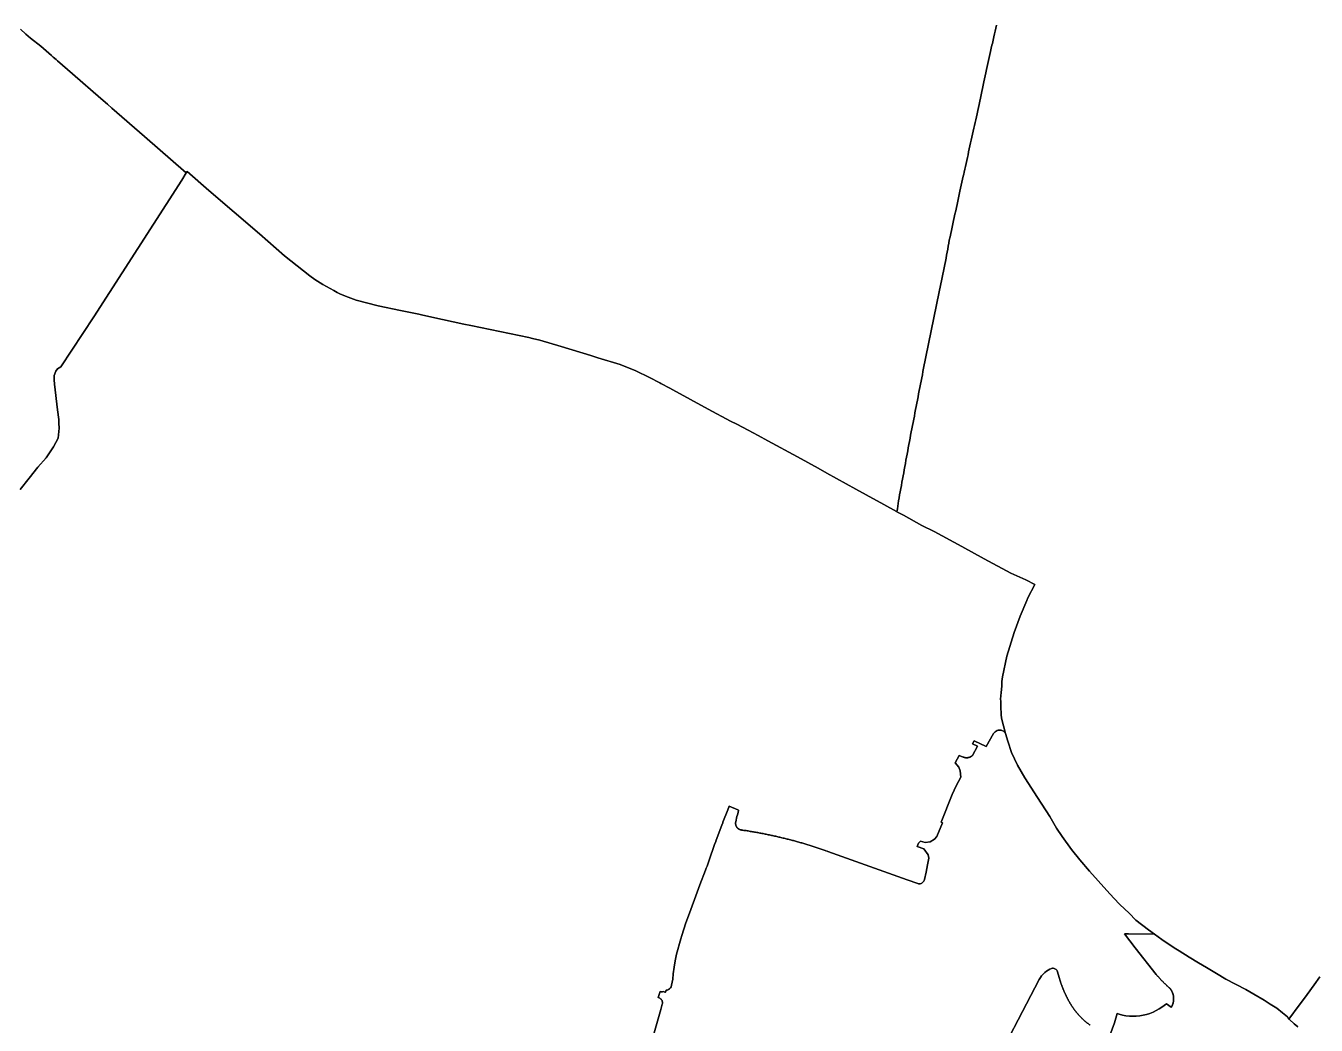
# Model space of a CAD drawing. Header units: inches. Extents: x 130170 to 284068, y 377793 to 804530.
# Drawn here: x 174744 to 178586, y 633396 to 636373 of the extents above; entities that cross this region are included whole.
import ezdxf

# ---------------------------------------------------------------- set-up
doc = ezdxf.new("R2010")
doc.units = ezdxf.units.IN
doc.header["$MEASUREMENT"] = 0
doc.layers.add('muni_il', color=7, linetype='Continuous')

msp = doc.modelspace()

# ---------------------------------------------------------------- linework, layer by layer
at = {"layer": 'muni_il'}
for points in [[(174727.7, 636362.2), (174744.3, 636347.7), (174757.6, 636336.1), (174788.1, 636311.9), (174788.4, 636311.6), (174820, 636284.2), (174825.2, 636279.7), (174833.9, 636272), (174838.2, 636268.4), (174883.3, 636229.3), (174967.7, 636155.8), (174986.7, 636139.2), (175000.3, 636127.3), (175097.3, 636042.7), (175221.6, 635934.3), (175208.2, 635913.3), (174946.4, 635505.9), (174848.4, 635357.1), (174838.5, 635351.4), (174832.8, 635344.2), (174828.2, 635331.6), (174828.2, 635318.6), (174829.1, 635305.1), (174838.2, 635228.6), (174841.7, 635200), (174842.3, 635189.5), (174843.3, 635174.3), (174839.9, 635144.9), (174826.1, 635119.1), (174804.5, 635086.3), (174780.1, 635058.4), (174753.8, 635025.8), (174726.6, 634992.2)], [(177634.3, 636374.1), (177632.4, 636365.6), (177630.4, 636357.1), (177628.5, 636348.6), (177626.6, 636340), (177625.6, 636335.3), (177624.3, 636330.2), (177623.1, 636325), (177622, 636319.8), (177620.8, 636314.7), (177618.8, 636305.6), (177616.8, 636296.5), (177614.8, 636287.5), (177612.8, 636278.4), (177610.8, 636269.3), (177608.9, 636260.2), (177606.9, 636251.2), (177604.9, 636242.1), (177602.9, 636233), (177600.9, 636223.9), (177598.9, 636214.9), (177596.8, 636205.3), (177594.7, 636195.7), (177592.7, 636186.2), (177590.6, 636176.6), (177588.6, 636167), (177586.5, 636157.5), (177584.4, 636147.9), (177582.4, 636138.6), (177580.4, 636129.4), (177578.4, 636120.1), (177576.4, 636110.8), (177574.4, 636101.5), (177572.5, 636093), (177570.7, 636084.5), (177568.8, 636076), (177566.9, 636067.5), (177564.9, 636058.7), (177563, 636050), (177561.1, 636041.2), (177559.1, 636032.5), (177557.2, 636023.7), (177555.3, 636015), (177553.3, 636006.2), (177551.4, 635997.5), (177549.5, 635988.8), (177547.5, 635980.1), (177545.6, 635971.4), (177543.7, 635962.7), (177541.8, 635954.1), (177539.8, 635945.4), (177537.9, 635936.7), (177536.6, 635930.8), (177535.3, 635925), (177533.3, 635916.1), (177531.4, 635907.2), (177529.5, 635898.3), (177527.5, 635889.4), (177525.4, 635879.7), (177523.3, 635870), (177521.2, 635860.3), (177519.1, 635850.6), (177517, 635840.9), (177514.9, 635831.2), (177512.8, 635821.6), (177510.7, 635811.9), (177508.6, 635802.2), (177506.5, 635792.5), (177504.4, 635782.8), (177502.3, 635773.1), (177500.2, 635763.4), (177498, 635753.7), (177495.9, 635744.1), (177493.8, 635734.4), (177492.2, 635725.4), (177490.6, 635716.4), (177489, 635707.5), (177487.3, 635698.5), (177485.7, 635689.6), (177484.1, 635680.6), (177482.1, 635671), (177480.2, 635661.5), (177478.2, 635651.9), (177476.3, 635642.3), (177474.3, 635632.7), (177472.3, 635623.2), (177470.4, 635613.6), (177468.4, 635604), (177466.5, 635594.5), (177464.5, 635584.9), (177462.6, 635575.3), (177460.6, 635565.8), (177458.6, 635556.2), (177456.7, 635546.5), (177454.7, 635536.8), (177452.7, 635527.2), (177450.8, 635517.5), (177448.8, 635507.8), (177446.8, 635498.1), (177444.9, 635488.5), (177442.9, 635478.8), (177441, 635469.1), (177439, 635459.4), (177437, 635449.8), (177435.1, 635440.1), (177433.1, 635430.4), (177431.1, 635420.7), (177429.2, 635411.1), (177427.2, 635401.4), (177425.2, 635391.7), (177423.3, 635382), (177421.3, 635372.3), (177419.4, 635362.7), (177417.4, 635353), (177415.4, 635343.3), (177413.5, 635333.6), (177411.6, 635324.2), (177409.8, 635314.7), (177408, 635305.2), (177406.1, 635295.8), (177404.3, 635286.3), (177402.5, 635276.8), (177400.7, 635267.4), (177398.8, 635257.9), (177397, 635248.4), (177395.2, 635238.9), (177393.3, 635229.5), (177391.5, 635220), (177389.7, 635210.5), (177387.9, 635201.1), (177386, 635191.6), (177384.2, 635182.1), (177382.4, 635172.7), (177380.5, 635163.2), (177378.7, 635153.7), (177376.9, 635144.3), (177375, 635134.8), (177373.3, 635125.4), (177371.6, 635116.1), (177369.9, 635106.7), (177368.2, 635097.4), (177366.5, 635088.1), (177364.7, 635078.7), (177363, 635069.4), (177361.3, 635060), (177359.6, 635050.7), (177357.9, 635041.3), (177356.2, 635032), (177354.5, 635022.6), (177352.7, 635013.3), (177351, 635003.9), (177349.3, 634994.6), (177347.6, 634985.2), (177345.9, 634975.9), (177344.2, 634966.5), (177342.9, 634958.3), (177341.7, 634950.1), (177340.5, 634941.9), (177339.2, 634933.7), (177338, 634925.4), (177338, 634925.4), (177336.1, 634926.5), (177298.6, 634947.1), (177245.9, 634976.1), (177215, 634993.1), (177128.9, 635040.4), (177103.2, 635054.8), (177042, 635089), (176953.7, 635136.3), (176924.3, 635152.3), (176895.1, 635168.3), (176878.1, 635177.2), (176860.9, 635186.2), (176842.2, 635194.8), (176775.7, 635230.9), (176670.6, 635288.4), (176661.5, 635293.2), (176635.2, 635307.2), (176631.7, 635309.1), (176600.9, 635325.3), (176560.4, 635345.6), (176513.3, 635364.1), (176513.3, 635364.1), (176447.1, 635384.2), (176426.1, 635390.6), (176337.7, 635417.3), (176274.1, 635436.6), (176252.4, 635441.8), (176241.9, 635444), (176069.1, 635479.7), (176048.6, 635483.6), (175984.5, 635497.9), (175925.9, 635511.1), (175925.9, 635511.1), (175914.3, 635513.9), (175859.8, 635525.2), (175793.4, 635539), (175727.3, 635556), (175696, 635567.6), (175678.9, 635574.9), (175671.2, 635578.8), (175660.6, 635584), (175628.4, 635602.1), (175604, 635616.9), (175589.2, 635627.7), (175514.5, 635687.9), (175514.5, 635687.9), (175439.9, 635752.7), (175289.1, 635882.4), (175224.8, 635939.1), (175224.8, 635939.1), (175221.6, 635934.3), (175097.3, 636042.7), (175000.3, 636127.3), (174986.7, 636139.2), (174967.7, 636155.8), (174883.3, 636229.3), (174838.2, 636268.4), (174833.9, 636272), (174825.2, 636279.7), (174820, 636284.2), (174788.4, 636311.6), (174788.1, 636311.9), (174757.6, 636336.1), (174744.3, 636347.7), (174727.7, 636362.2)], [(178597.3, 633540.7), (178580.3, 633516.1), (178559, 633487.3), (178551.1, 633476.8), (178535.4, 633456), (178504.6, 633414.7), (178501.3, 633421.7), (178486.4, 633433.6), (178469.1, 633446.9), (178448.8, 633459.4), (178431.6, 633470.5), (178400.2, 633489), (178376.4, 633502.7), (178317.7, 633533.7), (178289.8, 633550.6), (178259.8, 633568.2), (178235.6, 633581.9), (178208.1, 633598.5), (178178, 633617.3), (178163.7, 633626.5), (178126.2, 633651.8), (178105, 633667.1), (178086.8, 633680.2), (178049.6, 633709), (178029.1, 633729.5), (178001.4, 633755.3), (177984.1, 633774.6), (177962.4, 633797.4), (177911.1, 633855.1), (177882.5, 633888.9), (177857.6, 633919.8), (177830, 633957.8), (177813.1, 633983.2), (177793.2, 634017.5), (177756.9, 634074.9), (177718.5, 634133), (177696.6, 634170.6), (177679.4, 634208.9), (177667.8, 634242.5), (177661.6, 634265.2), (177649.3, 634310.9), (177648, 634321.9), (177647.4, 634345.3), (177646.8, 634361.6), (177646.5, 634366.8), (177648, 634387), (177649.8, 634405.8), (177650.7, 634420.1), (177652.4, 634433.6), (177664.9, 634495.6), (177687.1, 634565.5), (177704.7, 634614.3), (177724.9, 634661.4), (177727.6, 634669.1), (177748.4, 634709), (177721.4, 634722.4), (177676.7, 634742.8), (177597.9, 634785.2), (177531, 634821.8), (177449.2, 634866.5), (177412, 634884.8), (177357.3, 634914.8), (177338, 634925.4), (177339.2, 634933.7), (177340.5, 634941.9), (177341.7, 634950.1), (177342.9, 634958.3), (177344.2, 634966.5), (177345.9, 634975.9), (177347.6, 634985.2), (177349.3, 634994.6), (177351, 635003.9), (177352.7, 635013.3), (177354.5, 635022.6), (177356.2, 635032), (177357.9, 635041.3), (177359.6, 635050.7), (177361.3, 635060), (177363, 635069.4), (177364.7, 635078.7), (177366.5, 635088.1), (177368.2, 635097.4), (177369.9, 635106.7), (177371.6, 635116.1), (177373.3, 635125.4), (177375, 635134.8), (177376.9, 635144.3), (177378.7, 635153.7), (177380.5, 635163.2), (177382.4, 635172.7), (177384.2, 635182.1), (177386, 635191.6), (177387.9, 635201.1), (177389.7, 635210.5), (177391.5, 635220), (177393.3, 635229.5), (177395.2, 635238.9), (177397, 635248.4), (177398.8, 635257.9), (177400.7, 635267.4), (177402.5, 635276.8), (177404.3, 635286.3), (177406.1, 635295.8), (177408, 635305.2), (177409.8, 635314.7), (177411.6, 635324.2), (177413.5, 635333.6), (177415.4, 635343.3), (177417.4, 635353), (177419.4, 635362.7), (177421.3, 635372.3), (177423.3, 635382), (177425.2, 635391.7), (177427.2, 635401.4), (177429.2, 635411.1), (177431.1, 635420.7), (177433.1, 635430.4), (177435.1, 635440.1), (177437, 635449.8), (177439, 635459.4), (177441, 635469.1), (177442.9, 635478.8), (177444.9, 635488.5), (177446.8, 635498.1), (177448.8, 635507.8), (177450.8, 635517.5), (177452.7, 635527.2), (177454.7, 635536.8), (177456.7, 635546.5), (177458.6, 635556.2), (177460.6, 635565.8), (177462.6, 635575.3), (177464.5, 635584.9), (177466.5, 635594.5), (177468.4, 635604), (177470.4, 635613.6), (177472.3, 635623.2), (177474.3, 635632.7), (177476.3, 635642.3), (177478.2, 635651.9), (177480.2, 635661.5), (177482.1, 635671), (177484.1, 635680.6), (177485.7, 635689.6), (177487.3, 635698.5), (177489, 635707.5), (177490.6, 635716.4), (177492.2, 635725.4), (177493.8, 635734.4), (177495.9, 635744.1), (177498, 635753.7), (177500.2, 635763.4), (177502.3, 635773.1), (177504.4, 635782.8), (177506.5, 635792.5), (177508.6, 635802.2), (177510.7, 635811.9), (177512.8, 635821.6), (177514.9, 635831.2), (177517, 635840.9), (177519.1, 635850.6), (177521.2, 635860.3), (177523.3, 635870), (177525.4, 635879.7), (177527.5, 635889.4), (177529.5, 635898.3), (177531.4, 635907.2), (177533.3, 635916.1), (177535.3, 635925), (177536.6, 635930.8), (177537.9, 635936.7), (177539.8, 635945.4), (177541.8, 635954.1), (177543.7, 635962.7), (177545.6, 635971.4), (177547.5, 635980.1), (177549.5, 635988.8), (177551.4, 635997.5), (177553.3, 636006.2), (177555.3, 636015), (177557.2, 636023.7), (177559.1, 636032.5), (177561.1, 636041.2), (177563, 636050), (177564.9, 636058.7), (177566.9, 636067.5), (177568.8, 636076), (177570.7, 636084.5), (177572.5, 636093), (177574.4, 636101.5), (177576.4, 636110.8), (177578.4, 636120.1), (177580.4, 636129.4), (177582.4, 636138.6), (177584.4, 636147.9), (177586.5, 636157.5), (177588.6, 636167), (177590.6, 636176.6), (177592.7, 636186.2), (177594.7, 636195.7), (177596.8, 636205.3), (177598.9, 636214.9), (177600.9, 636223.9), (177602.9, 636233), (177604.9, 636242.1), (177606.9, 636251.2), (177608.9, 636260.2), (177610.8, 636269.3), (177612.8, 636278.4), (177614.8, 636287.5), (177616.8, 636296.5), (177618.8, 636305.6), (177620.8, 636314.7), (177622, 636319.8), (177623.1, 636325), (177624.3, 636330.2), (177625.6, 636335.3), (177626.6, 636340), (177628.5, 636348.6), (177630.4, 636357.1), (177632.4, 636365.6), (177634.3, 636374.1)], [(174726.6, 634992.2), (174753.8, 635025.8), (174780.1, 635058.4), (174804.5, 635086.3), (174826.1, 635119.1), (174839.9, 635144.9), (174843.3, 635174.3), (174842.3, 635189.5), (174841.7, 635200), (174838.2, 635228.6), (174829.1, 635305.1), (174828.2, 635318.6), (174828.2, 635331.6), (174832.8, 635344.2), (174838.5, 635351.4), (174848.4, 635357.1), (174946.4, 635505.9), (175208.2, 635913.3), (175221.6, 635934.3), (175224.8, 635939.1), (175224.8, 635939.1), (175289.1, 635882.4), (175439.9, 635752.7), (175514.5, 635687.9), (175514.5, 635687.9), (175589.2, 635627.7), (175604, 635616.9), (175628.4, 635602.1), (175660.6, 635584), (175671.2, 635578.8), (175678.9, 635574.9), (175696, 635567.6), (175727.3, 635556), (175793.4, 635539), (175859.8, 635525.2), (175914.3, 635513.9), (175925.9, 635511.1), (175925.9, 635511.1), (175984.5, 635497.9), (176048.6, 635483.6), (176069.1, 635479.7), (176241.9, 635444), (176252.4, 635441.8), (176274.1, 635436.6), (176337.7, 635417.3), (176426.1, 635390.6), (176447.1, 635384.2), (176513.3, 635364.1), (176513.3, 635364.1), (176560.4, 635345.6), (176600.9, 635325.3), (176631.7, 635309.1), (176635.2, 635307.2), (176661.5, 635293.2), (176670.6, 635288.4), (176775.7, 635230.9), (176842.2, 635194.8), (176860.9, 635186.2), (176878.1, 635177.2), (176895.1, 635168.3), (176924.3, 635152.3), (176953.7, 635136.3), (177042, 635089), (177103.2, 635054.8), (177128.9, 635040.4), (177215, 634993.1), (177245.9, 634976.1), (177298.6, 634947.1), (177336.1, 634926.5), (177338, 634925.4), (177338, 634925.4), (177357.3, 634914.8), (177412, 634884.8), (177449.2, 634866.5), (177531, 634821.8), (177597.9, 634785.2), (177676.7, 634742.8), (177721.4, 634722.4), (177748.4, 634709), (177727.6, 634669.1), (177724.9, 634661.4), (177704.7, 634614.3), (177687.1, 634565.5), (177664.9, 634495.6), (177652.4, 634433.6), (177650.7, 634420.1), (177649.8, 634405.8), (177648, 634387), (177646.5, 634366.8), (177646.8, 634361.6), (177647.4, 634345.3), (177648, 634321.9), (177649.3, 634310.9), (177661.6, 634265.2), (177659.7, 634267.4), (177657.1, 634269.7), (177654.7, 634271.9), (177650.6, 634274), (177648.7, 634274.8), (177643.9, 634274.8), (177639.4, 634274.8), (177636.2, 634273.7), (177633, 634272), (177630.3, 634270.5), (177625.6, 634265), (177603.4, 634226.3), (177567.5, 634243.6), (177563.2, 634234.6), (177577.8, 634227.5), (177562.9, 634199.7), (177562.8, 634199.6), (177562.4, 634199.3), (177562.1, 634199), (177561.8, 634198.7), (177561.4, 634198.4), (177561.1, 634198.1), (177560.7, 634197.9), (177560.4, 634197.6), (177560, 634197.3), (177559.6, 634197.1), (177559.3, 634196.8), (177558.9, 634196.6), (177558.5, 634196.4), (177558.1, 634196.1), (177557.7, 634195.9), (177557.4, 634195.7), (177557, 634195.5), (177556.6, 634195.3), (177556.2, 634195.1), (177555.8, 634194.9), (177555.4, 634194.8), (177554.9, 634194.6), (177554.5, 634194.4), (177554.1, 634194.3), (177553.7, 634194.1), (177553.3, 634194), (177552.8, 634193.9), (177552.4, 634193.7), (177552, 634193.6), (177551.6, 634193.5), (177551.1, 634193.4), (177550.7, 634193.3), (177550.3, 634193.2), (177549.8, 634193.1), (177549.4, 634193.1), (177548.9, 634193), (177548.5, 634192.9), (177548.1, 634192.9), (177547.6, 634192.9), (177547.2, 634192.8), (177546.7, 634192.8), (177546.3, 634192.8), (177545.8, 634192.8), (177545.4, 634192.8), (177545, 634192.8), (177544.5, 634192.8), (177544.1, 634192.8), (177543.6, 634192.8), (177543.2, 634192.9), (177542.7, 634192.9), (177542.3, 634193), (177541.9, 634193), (177541.4, 634193.1), (177541, 634193.2), (177540.6, 634193.3), (177540.1, 634193.4), (177539.7, 634193.5), (177539.3, 634193.6), (177538.8, 634193.7), (177538.4, 634193.8), (177538, 634193.9), (177537.5, 634194.1), (177537.1, 634194.2), (177536.7, 634194.4), (177536.3, 634194.5), (177535.9, 634194.7), (177535.5, 634194.9), (177535.1, 634195), (177522.9, 634199.8), (177511.7, 634177.8), (177522.5, 634164.4), (177526.6, 634153.6), (177527.8, 634135.3), (177513.9, 634109.3), (177502.3, 634083.6), (177470, 634000.6), (177473.1, 633999.1), (177456.4, 633958.5), (177450.1, 633950.6), (177437.2, 633942.6), (177422.2, 633940.5), (177407.6, 633944.5), (177402.1, 633938.9), (177397.6, 633928.9), (177418.4, 633921.2), (177430.8, 633904.1), (177433.2, 633893.7), (177429, 633873.9), (177424.4, 633852.4), (177419.6, 633829.9), (177419.6, 633829.8), (177418.9, 633827.3), (177417.7, 633824.9), (177416.1, 633822.8), (177414.3, 633821), (177412.1, 633819.5), (177409.7, 633818.4), (177407.2, 633817.6), (177404.6, 633817.4), (177402, 633817.5), (177400.3, 633817.9), (177368.8, 633829.2), (177132.5, 633913.7), (177129.6, 633914.8), (177126.6, 633915.8), (177123.7, 633916.9), (177120.7, 633917.9), (177117.7, 633918.9), (177114.8, 633919.9), (177111.8, 633920.9), (177108.8, 633922), (177105.9, 633922.9), (177102.9, 633923.9), (177099.9, 633924.9), (177096.9, 633925.9), (177093.9, 633926.9), (177091, 633927.8), (177088, 633928.8), (177085, 633929.7), (177082, 633930.7), (177079, 633931.6), (177076, 633932.5), (177073, 633933.5), (177069.9, 633934.4), (177066.9, 633935.3), (177063.8, 633936.2), (177060.7, 633937.2), (177057.6, 633938.1), (177054.6, 633939), (177051.5, 633939.8), (177048.4, 633940.7), (177045.3, 633941.6), (177042.2, 633942.5), (177039.1, 633943.3), (177036, 633944.2), (177032.9, 633945), (177029.8, 633945.9), (177026.7, 633946.7), (177023.6, 633947.5), (177020.5, 633948.3), (177017.4, 633949.1), (177014.3, 633949.9), (177011.2, 633950.7), (177008.1, 633951.5), (177005, 633952.3), (177001.9, 633953.1), (176998.7, 633953.8), (176995.6, 633954.6), (176992.5, 633955.3), (176989.4, 633956.1), (176986.3, 633956.8), (176983.1, 633957.5), (176980, 633958.2), (176976.9, 633958.9), (176973.7, 633959.6), (176970.6, 633960.3), (176967.5, 633961), (176964.3, 633961.7), (176961.2, 633962.4), (176958.1, 633963), (176954.9, 633963.7), (176951.8, 633964.3), (176948.6, 633965), (176945.5, 633965.6), (176942.3, 633966.2), (176939.2, 633966.8), (176936, 633967.4), (176932.9, 633968), (176929.7, 633968.6), (176926.6, 633969.2), (176923.4, 633969.8), (176920.3, 633970.4), (176917.1, 633970.9), (176914, 633971.5), (176910.8, 633972), (176907.6, 633972.6), (176904.5, 633973.1), (176901.3, 633973.6), (176898.1, 633974.2), (176895, 633974.7), (176891.8, 633975.2), (176888.6, 633975.7), (176885.5, 633976.1), (176882.3, 633976.6), (176879.1, 633977.1), (176875.9, 633977.6), (176875.5, 633977.6), (176875.1, 633977.6), (176874.7, 633977.7), (176874.4, 633977.7), (176874, 633977.8), (176873.6, 633977.9), (176873.2, 633978), (176872.8, 633978), (176872.4, 633978.1), (176872, 633978.2), (176871.6, 633978.4), (176871.3, 633978.5), (176870.9, 633978.6), (176870.5, 633978.7), (176870.1, 633978.9), (176869.8, 633979), (176869.4, 633979.2), (176869, 633979.3), (176868.7, 633979.5), (176868.3, 633979.7), (176868, 633979.9), (176867.6, 633980.1), (176867.3, 633980.3), (176866.9, 633980.5), (176866.6, 633980.7), (176866.3, 633980.9), (176865.9, 633981.1), (176865.6, 633981.4), (176865.3, 633981.6), (176865, 633981.8), (176864.7, 633982.1), (176864.4, 633982.4), (176864.1, 633982.6), (176863.8, 633982.9), (176863.5, 633983.2), (176863.2, 633983.4), (176862.9, 633983.7), (176862.7, 633984), (176862.4, 633984.3), (176862.1, 633984.6), (176861.9, 633984.9), (176861.6, 633985.2), (176861.4, 633985.6), (176861.2, 633985.9), (176860.9, 633986.2), (176860.7, 633986.5), (176860.5, 633986.9), (176860.3, 633987.2), (176860.1, 633987.5), (176859.9, 633987.9), (176859.7, 633988.2), (176859.5, 633988.6), (176859.3, 633989), (176859.2, 633989.3), (176859, 633989.7), (176858.9, 633990.1), (176858.7, 633990.4), (176858.6, 633990.8), (176858.5, 633991.2), (176858.3, 633991.6), (176858.2, 633991.9), (176858.1, 633992.3), (176858, 633992.7), (176857.9, 633993.1), (176857.8, 633993.5), (176857.8, 633993.9), (176857.7, 633994.3), (176857.6, 633994.7), (176857.6, 633995.1), (176857.5, 633995.4), (176857.5, 633995.8), (176857.5, 633996.2), (176857.4, 633996.6), (176857.4, 633997), (176857.4, 633997.4), (176857.4, 633997.8), (176857.4, 633998.2), (176857.5, 633998.6), (176857.5, 633999), (176857.5, 633999.4), (176857.6, 633999.8), (176857.6, 634000.2), (176857.7, 634000.6), (176857.7, 634001), (176857.8, 634001.4), (176857.9, 634001.8), (176861.6, 634018.3), (176863, 634022.4), (176864.6, 634029.9), (176866.1, 634037.2), (176866.1, 634037.2), (176863.9, 634038.2), (176837.9, 634048.2), (176833.9, 634037.4), (176819.6, 634001.1), (176819.5, 633999.6), (176819.4, 633998.9), (176819.1, 633997.9), (176818.7, 633997), (176818.3, 633996.4), (176818.2, 633996.3), (176817.5, 633995.5), (176798.7, 633944.5), (176798.7, 633944.3), (176798.6, 633944), (176798.5, 633943.8), (176798.5, 633943.6), (176798.4, 633943.4), (176794.9, 633934.4), (176778.8, 633887.9), (176772.3, 633870.1), (176770.1, 633863.8), (176768.1, 633858.5), (176751.3, 633814.3), (176734.9, 633771.1), (176716.9, 633722), (176709.5, 633701), (176697.7, 633663.7), (176694.6, 633653.4), (176681.5, 633607.4), (176677.5, 633588.1), (176674.2, 633568.7), (176671.8, 633549.1), (176670.5, 633533.9), (176667, 633515.4), (176666.9, 633514.9), (176665.7, 633511), (176663.7, 633507.5), (176661, 633504.5), (176657.7, 633502.2), (176654, 633500.5), (176650.9, 633500.9), (176648.7, 633494.4), (176647, 633494.9), (176642.6, 633496.3), (176642.3, 633496.2), (176640.1, 633495.8), (176637.8, 633495.7), (176635.5, 633495.9), (176633.3, 633496.5), (176626.9, 633478.5), (176629.8, 633477.4), (176632, 633476.5), (176634, 633475.2), (176635.7, 633473.6), (176637.2, 633471.7), (176638.4, 633469.6), (176639.2, 633467.4), (176639.7, 633465.1), (176639.8, 633462.7), (176639.6, 633460.9), (176639.2, 633459.2), (176634.5, 633442.6), (176589.9, 633286.2)], [(176589.9, 633286.2), (176634.5, 633442.6), (176639.2, 633459.2), (176639.6, 633460.9), (176639.8, 633462.7), (176639.7, 633465.1), (176639.2, 633467.4), (176638.4, 633469.6), (176637.2, 633471.7), (176635.7, 633473.6), (176634, 633475.2), (176632, 633476.5), (176629.8, 633477.4), (176626.9, 633478.5), (176633.3, 633496.5), (176635.5, 633495.9), (176637.8, 633495.7), (176640.1, 633495.8), (176642.3, 633496.2), (176642.6, 633496.3), (176647, 633494.9), (176648.7, 633494.4), (176650.9, 633500.9), (176654, 633500.5), (176657.7, 633502.2), (176661, 633504.5), (176663.7, 633507.5), (176665.7, 633511), (176666.9, 633514.9), (176667, 633515.4), (176670.5, 633533.9), (176671.8, 633549.1), (176674.2, 633568.7), (176677.5, 633588.1), (176681.5, 633607.4), (176694.6, 633653.4), (176697.7, 633663.7), (176709.5, 633701), (176716.9, 633722), (176734.9, 633771.1), (176751.3, 633814.3), (176768.1, 633858.5), (176770.1, 633863.8), (176772.3, 633870.1), (176778.8, 633887.9), (176794.9, 633934.4), (176798.4, 633943.4), (176798.5, 633943.6), (176798.5, 633943.8), (176798.6, 633944), (176798.7, 633944.3), (176798.7, 633944.5), (176817.5, 633995.5), (176818.2, 633996.3), (176818.3, 633996.4), (176818.7, 633997), (176819.1, 633997.9), (176819.4, 633998.9), (176819.5, 633999.6), (176819.6, 634001.1), (176833.9, 634037.4), (176837.9, 634048.2), (176863.9, 634038.2), (176866.1, 634037.2), (176866.1, 634037.2), (176864.6, 634029.9), (176863, 634022.4), (176861.6, 634018.3), (176857.9, 634001.8), (176857.8, 634001.4), (176857.7, 634001), (176857.7, 634000.6), (176857.6, 634000.2), (176857.6, 633999.8), (176857.5, 633999.4), (176857.5, 633999), (176857.5, 633998.6), (176857.4, 633998.2), (176857.4, 633997.8), (176857.4, 633997.4), (176857.4, 633997), (176857.4, 633996.6), (176857.5, 633996.2), (176857.5, 633995.8), (176857.5, 633995.4), (176857.6, 633995.1), (176857.6, 633994.7), (176857.7, 633994.3), (176857.8, 633993.9), (176857.8, 633993.5), (176857.9, 633993.1), (176858, 633992.7), (176858.1, 633992.3), (176858.2, 633991.9), (176858.3, 633991.6), (176858.5, 633991.2), (176858.6, 633990.8), (176858.7, 633990.4), (176858.9, 633990.1), (176859, 633989.7), (176859.2, 633989.3), (176859.3, 633989), (176859.5, 633988.6), (176859.7, 633988.2), (176859.9, 633987.9), (176860.1, 633987.5), (176860.3, 633987.2), (176860.5, 633986.9), (176860.7, 633986.5), (176860.9, 633986.2), (176861.2, 633985.9), (176861.4, 633985.6), (176861.6, 633985.2), (176861.9, 633984.9), (176862.1, 633984.6), (176862.4, 633984.3), (176862.7, 633984), (176862.9, 633983.7), (176863.2, 633983.4), (176863.5, 633983.2), (176863.8, 633982.9), (176864.1, 633982.6), (176864.4, 633982.4), (176864.7, 633982.1), (176865, 633981.8), (176865.3, 633981.6), (176865.6, 633981.4), (176865.9, 633981.1), (176866.3, 633980.9), (176866.6, 633980.7), (176866.9, 633980.5), (176867.3, 633980.3), (176867.6, 633980.1), (176868, 633979.9), (176868.3, 633979.7), (176868.7, 633979.5), (176869, 633979.3), (176869.4, 633979.2), (176869.8, 633979), (176870.1, 633978.9), (176870.5, 633978.7), (176870.9, 633978.6), (176871.3, 633978.5), (176871.6, 633978.4), (176872, 633978.2), (176872.4, 633978.1), (176872.8, 633978), (176873.2, 633978), (176873.6, 633977.9), (176874, 633977.8), (176874.4, 633977.7), (176874.7, 633977.7), (176875.1, 633977.6), (176875.5, 633977.6), (176875.9, 633977.6), (176879.1, 633977.1), (176882.3, 633976.6), (176885.5, 633976.1), (176888.6, 633975.7), (176891.8, 633975.2), (176895, 633974.7), (176898.1, 633974.2), (176901.3, 633973.6), (176904.5, 633973.1), (176907.6, 633972.6), (176910.8, 633972), (176914, 633971.5), (176917.1, 633970.9), (176920.3, 633970.4), (176923.4, 633969.8), (176926.6, 633969.2), (176929.7, 633968.6), (176932.9, 633968), (176936, 633967.4), (176939.2, 633966.8), (176942.3, 633966.2), (176945.5, 633965.6), (176948.6, 633965), (176951.8, 633964.3), (176954.9, 633963.7), (176958.1, 633963), (176961.2, 633962.4), (176964.3, 633961.7), (176967.5, 633961), (176970.6, 633960.3), (176973.7, 633959.6), (176976.9, 633958.9), (176980, 633958.2), (176983.1, 633957.5), (176986.3, 633956.8), (176989.4, 633956.1), (176992.5, 633955.3), (176995.6, 633954.6), (176998.7, 633953.8), (177001.9, 633953.1), (177005, 633952.3), (177008.1, 633951.5), (177011.2, 633950.7), (177014.3, 633949.9), (177017.4, 633949.1), (177020.5, 633948.3), (177023.6, 633947.5), (177026.7, 633946.7), (177029.8, 633945.9), (177032.9, 633945), (177036, 633944.2), (177039.1, 633943.3), (177042.2, 633942.5), (177045.3, 633941.6), (177048.4, 633940.7), (177051.5, 633939.8), (177054.6, 633939), (177057.6, 633938.1), (177060.7, 633937.2), (177063.8, 633936.2), (177066.9, 633935.3), (177069.9, 633934.4), (177073, 633933.5), (177076, 633932.5), (177079, 633931.6), (177082, 633930.7), (177085, 633929.7), (177088, 633928.8), (177091, 633927.8), (177093.9, 633926.9), (177096.9, 633925.9), (177099.9, 633924.9), (177102.9, 633923.9), (177105.9, 633922.9), (177108.8, 633922), (177111.8, 633920.9), (177114.8, 633919.9), (177117.7, 633918.9), (177120.7, 633917.9), (177123.7, 633916.9), (177126.6, 633915.8), (177129.6, 633914.8), (177132.5, 633913.7), (177368.8, 633829.2), (177400.3, 633817.9), (177402, 633817.5), (177404.6, 633817.4), (177407.2, 633817.6), (177409.7, 633818.4), (177412.1, 633819.5), (177414.3, 633821), (177416.1, 633822.8), (177417.7, 633824.9), (177418.9, 633827.3), (177419.6, 633829.8), (177419.6, 633829.9), (177424.4, 633852.4), (177429, 633873.9), (177433.2, 633893.7), (177430.8, 633904.1), (177418.4, 633921.2), (177397.6, 633928.9), (177402.1, 633938.9), (177407.6, 633944.5), (177422.2, 633940.5), (177437.2, 633942.6), (177450.1, 633950.6), (177456.4, 633958.5), (177473.1, 633999.1), (177470, 634000.6), (177502.3, 634083.6), (177513.9, 634109.3), (177527.8, 634135.3), (177526.6, 634153.6), (177522.5, 634164.4), (177511.7, 634177.8), (177522.9, 634199.8), (177535.1, 634195), (177535.5, 634194.9), (177535.9, 634194.7), (177536.3, 634194.5), (177536.7, 634194.4), (177537.1, 634194.2), (177537.5, 634194.1), (177538, 634193.9), (177538.4, 634193.8), (177538.8, 634193.7), (177539.3, 634193.6), (177539.7, 634193.5), (177540.1, 634193.4), (177540.6, 634193.3), (177541, 634193.2), (177541.4, 634193.1), (177541.9, 634193), (177542.3, 634193), (177542.7, 634192.9), (177543.2, 634192.9), (177543.6, 634192.8), (177544.1, 634192.8), (177544.5, 634192.8), (177545, 634192.8), (177545.4, 634192.8), (177545.8, 634192.8), (177546.3, 634192.8), (177546.7, 634192.8), (177547.2, 634192.8), (177547.6, 634192.9), (177548.1, 634192.9), (177548.5, 634192.9), (177548.9, 634193), (177549.4, 634193.1), (177549.8, 634193.1), (177550.3, 634193.2), (177550.7, 634193.3), (177551.1, 634193.4), (177551.6, 634193.5), (177552, 634193.6), (177552.4, 634193.7), (177552.8, 634193.9), (177553.3, 634194), (177553.7, 634194.1), (177554.1, 634194.3), (177554.5, 634194.4), (177554.9, 634194.6), (177555.4, 634194.8), (177555.8, 634194.9), (177556.2, 634195.1), (177556.6, 634195.3), (177557, 634195.5), (177557.4, 634195.7), (177557.7, 634195.9), (177558.1, 634196.1), (177558.5, 634196.4), (177558.9, 634196.6), (177559.3, 634196.8), (177559.6, 634197.1), (177560, 634197.3), (177560.4, 634197.6), (177560.7, 634197.9), (177561.1, 634198.1), (177561.4, 634198.4), (177561.8, 634198.7), (177562.1, 634199), (177562.4, 634199.3), (177562.8, 634199.6), (177562.9, 634199.7), (177577.8, 634227.5), (177563.2, 634234.6), (177567.5, 634243.6), (177603.4, 634226.3), (177625.6, 634265), (177630.3, 634270.5), (177633, 634272), (177636.2, 634273.7), (177639.4, 634274.8), (177643.9, 634274.8), (177648.7, 634274.8), (177650.6, 634274), (177654.7, 634271.9), (177657.1, 634269.7), (177659.7, 634267.4), (177661.6, 634265.2), (177667.8, 634242.5), (177679.4, 634208.9), (177696.6, 634170.6), (177718.5, 634133), (177756.9, 634074.9), (177793.2, 634017.5), (177813.1, 633983.2), (177830, 633957.8), (177857.6, 633919.8), (177882.5, 633888.9), (177911.1, 633855.1), (177962.4, 633797.4), (177984.1, 633774.6), (178001.4, 633755.3), (178029.1, 633729.5), (178049.6, 633709), (178086.8, 633680.2), (178105, 633667.1), (178027.7, 633668.6), (178015, 633668.9), (178046.9, 633627.1), (178110.1, 633547.5), (178111.1, 633546.2), (178112.2, 633545), (178113.2, 633543.8), (178114.2, 633542.6), (178115.3, 633541.4), (178116.3, 633540.2), (178117.4, 633539), (178118.5, 633537.8), (178119.5, 633536.6), (178120.6, 633535.4), (178121.7, 633534.3), (178122.8, 633533.1), (178123.8, 633531.9), (178124.9, 633530.8), (178126, 633529.6), (178127.1, 633528.5), (178128.3, 633527.3), (178129.4, 633526.2), (178130.5, 633525), (178131.6, 633523.9), (178132.8, 633522.8), (178133.9, 633521.7), (178135, 633520.6), (178136.2, 633519.5), (178137.3, 633518.4), (178138.5, 633517.3), (178139.7, 633516.2), (178140.8, 633515.1), (178142, 633514), (178143.2, 633512.9), (178144.4, 633511.9), (178145.6, 633510.8), (178146.7, 633509.7), (178147.9, 633508.7), (178149.2, 633507.6), (178150.4, 633506.6), (178150.8, 633506.1), (178151.2, 633505.6), (178151.5, 633505.1), (178151.9, 633504.7), (178152.3, 633504.2), (178152.7, 633503.6), (178153, 633503.1), (178153.4, 633502.6), (178153.7, 633502.1), (178154.1, 633501.6), (178154.4, 633501), (178154.7, 633500.5), (178155.1, 633500), (178155.4, 633499.4), (178155.7, 633498.9), (178156, 633498.3), (178156.3, 633497.8), (178156.6, 633497.2), (178156.8, 633496.7), (178157.1, 633496.1), (178157.4, 633495.5), (178157.6, 633495), (178157.9, 633494.4), (178158.1, 633493.8), (178158.4, 633493.2), (178158.6, 633492.7), (178158.8, 633492.1), (178159, 633491.5), (178159.2, 633490.9), (178159.4, 633490.3), (178159.6, 633489.7), (178159.8, 633489.1), (178160, 633488.5), (178160.1, 633487.9), (178160.3, 633487.3), (178160.5, 633486.7), (178160.6, 633486.1), (178160.7, 633485.5), (178160.9, 633484.9), (178161, 633484.2), (178161.1, 633483.6), (178161.2, 633483), (178161.3, 633482.4), (178161.4, 633481.8), (178161.5, 633481.2), (178161.5, 633480.5), (178161.6, 633479.9), (178161.7, 633479.3), (178161.7, 633478.7), (178161.8, 633478), (178161.8, 633477.4), (178161.8, 633476.8), (178161.8, 633476.2), (178161.8, 633475.5), (178161.8, 633474.9), (178161.8, 633474.3), (178161.8, 633473.7), (178161.8, 633473), (178161.8, 633472.4), (178161.7, 633471.8), (178161.7, 633471.2), (178161.6, 633470.6), (178161.6, 633469.9), (178161.5, 633469.3), (178161.4, 633468.7), (178161.3, 633468.1), (178161.3, 633467.5), (178161.2, 633466.8), (178161, 633466.2), (178160.9, 633465.6), (178160.8, 633465), (178160.7, 633464.4), (178160.5, 633463.8), (178160.4, 633463.2), (178160.2, 633462.6), (178160.1, 633462), (178159.9, 633461.4), (178159.7, 633460.8), (178159.5, 633460.2), (178159.3, 633459.6), (178159.1, 633459), (178158.9, 633458.4), (178158.7, 633457.8), (178158.5, 633457.2), (178158.2, 633456.6), (178158, 633456.1), (178157.8, 633455.5), (178157.5, 633454.9), (178157.2, 633454.3), (178157, 633453.8), (178156.7, 633453.2), (178156.4, 633452.7), (178156.1, 633452.1), (178155.8, 633451.6), (178155.5, 633451), (178155.2, 633450.5), (178154.9, 633449.9), (178154.8, 633449.7), (178140.7, 633460.3), (178133.6, 633454.8), (178126.3, 633449.6), (178118.8, 633444.7), (178109.8, 633439.7), (178100.5, 633435.3), (178090.9, 633431.6), (178081, 633428.5), (178071, 633426.1), (178060.8, 633424.5), (178050.6, 633423.5), (178040.3, 633423.2), (178030, 633423.6), (178019.8, 633424.7), (178009.6, 633426.6), (177999.6, 633429.1), (177993.6, 633431), (177986.1, 633403.3), (177972, 633365.8)], [(177972, 633365.8), (177986.1, 633403.3), (177993.6, 633431), (177999.6, 633429.1), (178009.6, 633426.6), (178019.8, 633424.7), (178030, 633423.6), (178040.3, 633423.2), (178050.6, 633423.5), (178060.8, 633424.5), (178071, 633426.1), (178081, 633428.5), (178090.9, 633431.6), (178100.5, 633435.3), (178109.8, 633439.7), (178118.8, 633444.7), (178126.3, 633449.6), (178133.6, 633454.8), (178140.7, 633460.3), (178154.8, 633449.7), (178154.9, 633449.9), (178155.2, 633450.5), (178155.5, 633451), (178155.8, 633451.6), (178156.1, 633452.1), (178156.4, 633452.7), (178156.7, 633453.2), (178157, 633453.8), (178157.2, 633454.3), (178157.5, 633454.9), (178157.8, 633455.5), (178158, 633456.1), (178158.2, 633456.6), (178158.5, 633457.2), (178158.7, 633457.8), (178158.9, 633458.4), (178159.1, 633459), (178159.3, 633459.6), (178159.5, 633460.2), (178159.7, 633460.8), (178159.9, 633461.4), (178160.1, 633462), (178160.2, 633462.6), (178160.4, 633463.2), (178160.5, 633463.8), (178160.7, 633464.4), (178160.8, 633465), (178160.9, 633465.6), (178161, 633466.2), (178161.2, 633466.8), (178161.3, 633467.5), (178161.3, 633468.1), (178161.4, 633468.7), (178161.5, 633469.3), (178161.6, 633469.9), (178161.6, 633470.6), (178161.7, 633471.2), (178161.7, 633471.8), (178161.8, 633472.4), (178161.8, 633473), (178161.8, 633473.7), (178161.8, 633474.3), (178161.8, 633474.9), (178161.8, 633475.5), (178161.8, 633476.2), (178161.8, 633476.8), (178161.8, 633477.4), (178161.8, 633478), (178161.7, 633478.7), (178161.7, 633479.3), (178161.6, 633479.9), (178161.5, 633480.5), (178161.5, 633481.2), (178161.4, 633481.8), (178161.3, 633482.4), (178161.2, 633483), (178161.1, 633483.6), (178161, 633484.2), (178160.9, 633484.9), (178160.7, 633485.5), (178160.6, 633486.1), (178160.5, 633486.7), (178160.3, 633487.3), (178160.1, 633487.9), (178160, 633488.5), (178159.8, 633489.1), (178159.6, 633489.7), (178159.4, 633490.3), (178159.2, 633490.9), (178159, 633491.5), (178158.8, 633492.1), (178158.6, 633492.7), (178158.4, 633493.2), (178158.1, 633493.8), (178157.9, 633494.4), (178157.6, 633495), (178157.4, 633495.5), (178157.1, 633496.1), (178156.8, 633496.7), (178156.6, 633497.2), (178156.3, 633497.8), (178156, 633498.3), (178155.7, 633498.9), (178155.4, 633499.4), (178155.1, 633500), (178154.7, 633500.5), (178154.4, 633501), (178154.1, 633501.6), (178153.7, 633502.1), (178153.4, 633502.6), (178153, 633503.1), (178152.7, 633503.6), (178152.3, 633504.2), (178151.9, 633504.7), (178151.5, 633505.1), (178151.2, 633505.6), (178150.8, 633506.1), (178150.4, 633506.6), (178149.2, 633507.6), (178147.9, 633508.7), (178146.7, 633509.7), (178145.6, 633510.8), (178144.4, 633511.9), (178143.2, 633512.9), (178142, 633514), (178140.8, 633515.1), (178139.7, 633516.2), (178138.5, 633517.3), (178137.3, 633518.4), (178136.2, 633519.5), (178135, 633520.6), (178133.9, 633521.7), (178132.8, 633522.8), (178131.6, 633523.9), (178130.5, 633525), (178129.4, 633526.2), (178128.3, 633527.3), (178127.1, 633528.5), (178126, 633529.6), (178124.9, 633530.8), (178123.8, 633531.9), (178122.8, 633533.1), (178121.7, 633534.3), (178120.6, 633535.4), (178119.5, 633536.6), (178118.5, 633537.8), (178117.4, 633539), (178116.3, 633540.2), (178115.3, 633541.4), (178114.2, 633542.6), (178113.2, 633543.8), (178112.2, 633545), (178111.1, 633546.2), (178110.1, 633547.5), (178046.9, 633627.1), (178015, 633668.9), (178027.7, 633668.6), (178105, 633667.1), (178126.2, 633651.8), (178163.7, 633626.5), (178178, 633617.3), (178208.1, 633598.5), (178235.6, 633581.9), (178259.8, 633568.2), (178289.8, 633550.6), (178317.7, 633533.7), (178376.4, 633502.7), (178400.2, 633489), (178431.6, 633470.5), (178448.8, 633459.4), (178469.1, 633446.9), (178486.4, 633433.6), (178501.3, 633421.7), (178504.6, 633414.7), (178506.6, 633413), (178520.8, 633400.4), (178531.3, 633391.6)], [(177913.1, 633396.3), (177912, 633397.1), (177910.9, 633397.9), (177909.9, 633398.7), (177908.8, 633399.5), (177907.8, 633400.3), (177906.8, 633401.1), (177905.7, 633401.9), (177904.7, 633402.7), (177903.7, 633403.6), (177902.6, 633404.4), (177901.6, 633405.2), (177900.6, 633406.1), (177899.6, 633406.9), (177898.6, 633407.8), (177897.6, 633408.6), (177896.6, 633409.5), (177895.6, 633410.4), (177894.7, 633411.3), (177893.7, 633412.2), (177892.7, 633413.1), (177891.8, 633414), (177890.8, 633414.9), (177889.8, 633415.8), (177888.9, 633416.7), (177888, 633417.6), (177887, 633418.5), (177886.1, 633419.5), (177885.2, 633420.4), (177884.3, 633421.4), (177883.3, 633422.3), (177882.4, 633423.3), (177881.5, 633424.2), (177880.6, 633425.2), (177879.7, 633426.2), (177878.9, 633427.1), (177878, 633428.1), (177877.1, 633429.1), (177876.2, 633430.1), (177875.4, 633431.1), (177874.5, 633432.1), (177873.7, 633433.1), (177872.8, 633434.1), (177872, 633435.1), (177871.2, 633436.2), (177870.3, 633437.2), (177869.5, 633438.2), (177868.7, 633439.3), (177867.9, 633440.3), (177867.1, 633441.4), (177866.3, 633442.4), (177865.5, 633443.5), (177864.7, 633444.5), (177864, 633445.6), (177863.2, 633446.7), (177862.4, 633447.7), (177861.7, 633448.8), (177860.9, 633449.9), (177860.2, 633451), (177859.5, 633452.1), (177858.7, 633453.2), (177858, 633454.3), (177857.3, 633455.4), (177856.6, 633456.5), (177855.9, 633457.6), (177855.2, 633458.7), (177854.5, 633459.9), (177853.8, 633461), (177853, 633462.4), (177852.2, 633463.9), (177851.4, 633465.3), (177850.6, 633466.8), (177849.8, 633468.3), (177849, 633469.7), (177848.2, 633471.2), (177847.4, 633472.6), (177846.6, 633474.1), (177845.9, 633475.6), (177845.1, 633477.1), (177844.3, 633478.6), (177843.6, 633480), (177842.9, 633481.5), (177842.1, 633483), (177841.4, 633484.5), (177840.7, 633486), (177840, 633487.5), (177839.3, 633489), (177838.6, 633490.5), (177837.9, 633492.1), (177837.2, 633493.6), (177836.5, 633495.1), (177835.9, 633496.6), (177835.2, 633498.1), (177834.5, 633499.7), (177833.9, 633501.2), (177833.3, 633502.7), (177832.6, 633504.3), (177832, 633505.8), (177831.4, 633507.4), (177830.8, 633508.9), (177830.2, 633510.5), (177829.6, 633512), (177829, 633513.6), (177828.4, 633515.1), (177827.8, 633516.7), (177827.3, 633518.2), (177826.7, 633519.8), (177826.1, 633521.4), (177825.6, 633522.9), (177825.1, 633524.5), (177824.5, 633526.1), (177824, 633527.7), (177823.5, 633529.3), (177823, 633530.8), (177822.5, 633532.4), (177822, 633534), (177821.5, 633535.6), (177814.7, 633557.8), (177813.5, 633559.9), (177811.9, 633561.8), (177810.1, 633563.4), (177808, 633564.6), (177805.7, 633565.4), (177803.3, 633565.9), (177800.8, 633565.9), (177798.4, 633565.5), (177793.2, 633563.2), (177788.1, 633560.5), (177783.3, 633557.4), (177778.1, 633553.2), (177773.2, 633548.7), (177768.8, 633543.6), (177764.9, 633538.2), (177761.6, 633532.4), (177611.2, 633244.5)], [(177611.2, 633244.5), (177761.6, 633532.4), (177764.9, 633538.2), (177768.8, 633543.6), (177773.2, 633548.7), (177778.1, 633553.2), (177783.3, 633557.4), (177788.1, 633560.5), (177793.2, 633563.2), (177798.4, 633565.5), (177800.8, 633565.9), (177803.3, 633565.9), (177805.7, 633565.4), (177808, 633564.6), (177810.1, 633563.4), (177811.9, 633561.8), (177813.5, 633559.9), (177814.7, 633557.8), (177821.5, 633535.6), (177822, 633534), (177822.5, 633532.4), (177823, 633530.8), (177823.5, 633529.3), (177824, 633527.7), (177824.5, 633526.1), (177825.1, 633524.5), (177825.6, 633522.9), (177826.1, 633521.4), (177826.7, 633519.8), (177827.3, 633518.2), (177827.8, 633516.7), (177828.4, 633515.1), (177829, 633513.6), (177829.6, 633512), (177830.2, 633510.5), (177830.8, 633508.9), (177831.4, 633507.4), (177832, 633505.8), (177832.6, 633504.3), (177833.3, 633502.7), (177833.9, 633501.2), (177834.5, 633499.7), (177835.2, 633498.1), (177835.9, 633496.6), (177836.5, 633495.1), (177837.2, 633493.6), (177837.9, 633492.1), (177838.6, 633490.5), (177839.3, 633489), (177840, 633487.5), (177840.7, 633486), (177841.4, 633484.5), (177842.1, 633483), (177842.9, 633481.5), (177843.6, 633480), (177844.3, 633478.6), (177845.1, 633477.1), (177845.9, 633475.6), (177846.6, 633474.1), (177847.4, 633472.6), (177848.2, 633471.2), (177849, 633469.7), (177849.8, 633468.3), (177850.6, 633466.8), (177851.4, 633465.3), (177852.2, 633463.9), (177853, 633462.4), (177853.8, 633461), (177854.5, 633459.9), (177855.2, 633458.7), (177855.9, 633457.6), (177856.6, 633456.5), (177857.3, 633455.4), (177858, 633454.3), (177858.7, 633453.2), (177859.5, 633452.1), (177860.2, 633451), (177860.9, 633449.9), (177861.7, 633448.8), (177862.4, 633447.7), (177863.2, 633446.7), (177864, 633445.6), (177864.7, 633444.5), (177865.5, 633443.5), (177866.3, 633442.4), (177867.1, 633441.4), (177867.9, 633440.3), (177868.7, 633439.3), (177869.5, 633438.2), (177870.3, 633437.2), (177871.2, 633436.2), (177872, 633435.1), (177872.8, 633434.1), (177873.7, 633433.1), (177874.5, 633432.1), (177875.4, 633431.1), (177876.2, 633430.1), (177877.1, 633429.1), (177878, 633428.1), (177878.9, 633427.1), (177879.7, 633426.2), (177880.6, 633425.2), (177881.5, 633424.2), (177882.4, 633423.3), (177883.3, 633422.3), (177884.3, 633421.4), (177885.2, 633420.4), (177886.1, 633419.5), (177887, 633418.5), (177888, 633417.6), (177888.9, 633416.7), (177889.8, 633415.8), (177890.8, 633414.9), (177891.8, 633414), (177892.7, 633413.1), (177893.7, 633412.2), (177894.7, 633411.3), (177895.6, 633410.4), (177896.6, 633409.5), (177897.6, 633408.6), (177898.6, 633407.8), (177899.6, 633406.9), (177900.6, 633406.1), (177901.6, 633405.2), (177902.6, 633404.4), (177903.7, 633403.6), (177904.7, 633402.7), (177905.7, 633401.9), (177906.8, 633401.1), (177907.8, 633400.3), (177908.8, 633399.5), (177909.9, 633398.7), (177910.9, 633397.9), (177912, 633397.1), (177913.1, 633396.3)], [(178531.3, 633391.6), (178520.8, 633400.4), (178506.6, 633413), (178504.6, 633414.7), (178535.4, 633456), (178551.1, 633476.8), (178559, 633487.3), (178580.3, 633516.1), (178597.3, 633540.7)]]:
    msp.add_lwpolyline(points, dxfattribs=at)

doc.saveas('drawing.dxf')
